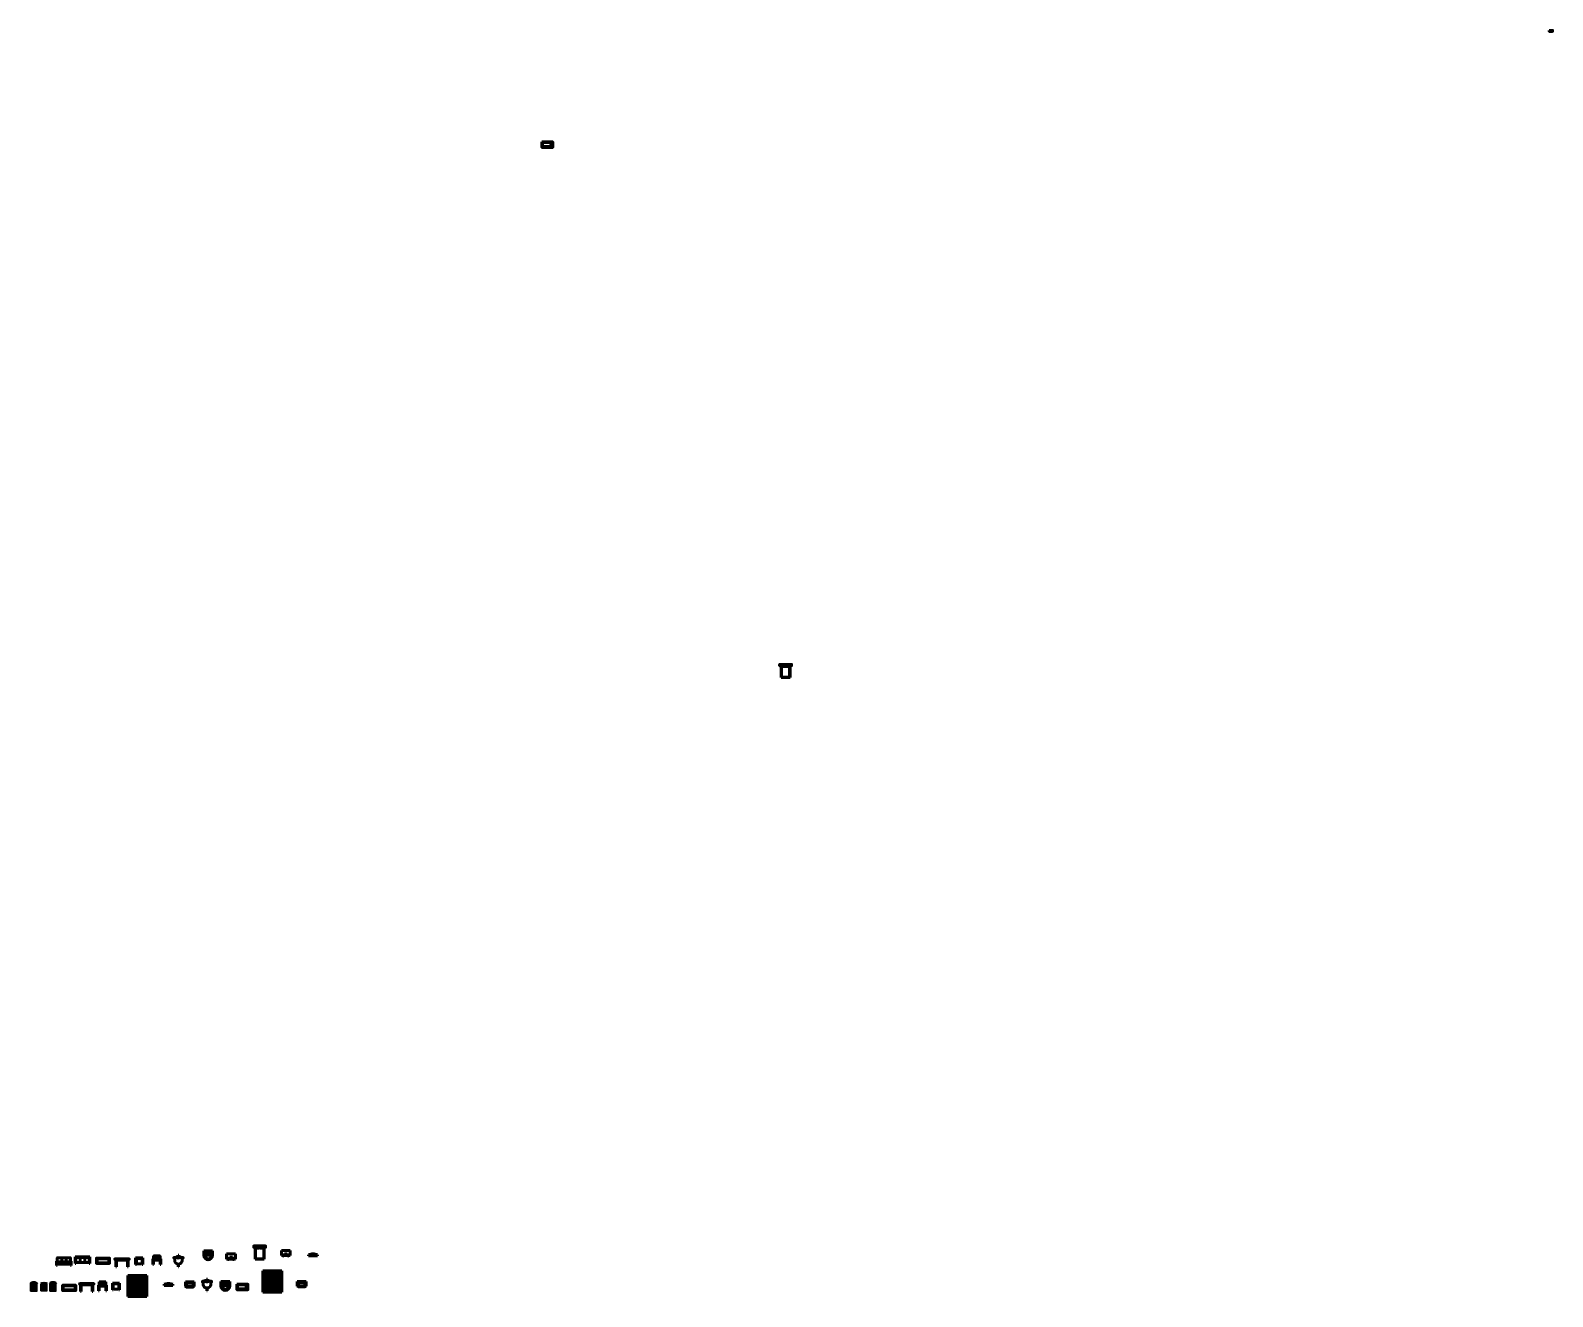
# Model space of a CAD drawing. Header units: inches. Extents: x 70 to 8404, y 29 to 6959.
import ezdxf

# ---------------------------------------------------------------- set-up
doc = ezdxf.new("R2010")
doc.units = ezdxf.units.IN
doc.header["$MEASUREMENT"] = 0
doc.linetypes.add('ACAD_ISO02W100', pattern=[15, 12, -3])

# ---------------------------------------------------------------- blocks, each defined once
blk = doc.blocks.new('window')
for p, q in [((122.6, 94.8), (122.6, 133.8)), ((122.6, 132.3), (158.6, 132.3)), ((122.6, 130.8), (158.6, 130.8)), ((122.6, 94.8), (158.6, 94.8)), ((124.6, 133.8), (156.6, 133.8)), ((124.6, 128.8), (139.6, 128.8)), ((124.6, 96.8), (124.6, 128.8)), ((124.6, 113.8), (139.6, 113.8)), ((124.6, 96.8), (139.6, 96.8)), ((126.6, 114.8), (126.6, 126.8)), ((126.6, 121), (138.6, 121)), ((126.6, 120.8), (138.6, 120.8)), ((126.8, 115), (126.8, 126.6)), ((127.6, 127.8), (137.6, 127.8)), ((127.8, 127.6), (137.4, 127.6)), ((127.8, 114), (137.4, 114)), ((132.4, 113.8), (132.4, 127.8)), ((132.6, 113.8), (132.6, 127.8)), ((138.4, 126.6), (138.4, 115)), ((138.6, 126.8), (138.6, 114.8)), ((139.6, 130.8), (139.6, 96.8)), ((141.6, 130.8), (141.6, 96.8)), ((141.6, 128.8), (156.6, 128.8)), ((141.6, 113.8), (156.6, 113.8)), ((141.6, 96.8), (156.6, 96.8)), ((142.6, 126.8), (142.6, 114.8)), ((142.6, 121), (154.6, 121)), ((142.6, 120.8), (154.6, 120.8)), ((142.6, 111.8), (142.6, 99.8)), ((142.6, 106), (154.6, 106)), ((142.6, 105.8), (154.6, 105.8)), ((142.8, 126.6), (142.8, 115)), ((142.8, 111.6), (142.8, 100)), ((143.6, 127.8), (153.6, 127.8)), ((143.6, 112.8), (153.6, 112.8)), ((143.6, 98.8), (153.6, 98.8)), ((143.8, 127.6), (153.4, 127.6)), ((143.8, 114), (153.4, 114)), ((143.8, 112.6), (153.4, 112.6)), ((143.8, 99), (153.4, 99)), ((148.4, 113.8), (148.4, 127.8)), ((148.4, 98.8), (148.4, 112.8)), ((148.6, 113.8), (148.6, 127.8)), ((148.6, 98.8), (148.6, 112.8)), ((154.4, 115), (154.4, 126.6)), ((154.4, 100), (154.4, 111.6)), ((154.6, 114.8), (154.6, 126.8)), ((154.6, 99.8), (154.6, 111.8)), ((156.6, 96.8), (156.6, 128.8)), ((158.6, 94.8), (158.6, 133.8))]:
    blk.add_line(p, q)
at = {"lineweight": 60}
for p, q in [((126.6, 99.8), (126.6, 111.8)), ((126.6, 106), (138.6, 106)), ((126.6, 105.8), (138.6, 105.8)), ((126.8, 100), (126.8, 111.6)), ((127.6, 112.8), (137.6, 112.8)), ((127.6, 98.8), (137.6, 98.8)), ((127.8, 112.6), (137.4, 112.6)), ((127.8, 99), (137.4, 99)), ((140.6, 133.8), (131.3, 139.2)), ((132.4, 98.8), (132.4, 112.8)), ((132.6, 98.8), (132.6, 112.8)), ((138.4, 111.6), (138.4, 100)), ((138.6, 111.8), (138.6, 99.8)), ((140.6, 141.4), (140.6, 133.8)), ((140.6, 133.8), (149.9, 139.2))]:
    blk.add_line(p, q, dxfattribs=at)
for centre, radius, start, end in [((140.6, 120.3), 22.5, 36.8699, 143.1301), ((140.6, 120.8), 20.6, 39.12114, 140.87886), ((127.8, 111.6), 1, 90, 180), ((127.8, 100), 1, 180, 270), ((137.4, 111.6), 1, 360, 90), ((137.4, 100), 1, 270, 360), ((137.6, 111.8), 1, 360, 90)]:
    blk.add_arc(centre, radius, start, end, dxfattribs=at)
for centre, start, end in [((127.6, 126.8), 90, 180), ((127.6, 114.8), 180, 270), ((127.6, 111.8), 90, 180), ((127.6, 99.8), 180, 270), ((127.8, 126.6), 90, 180), ((127.8, 115), 180, 270), ((137.4, 126.6), 0, 90), ((137.4, 115), 270, 0), ((137.6, 126.8), 0, 90), ((137.6, 114.8), 270, 0), ((137.6, 99.8), 270, 360), ((143.6, 126.8), 90, 180), ((143.6, 114.8), 180, 270), ((143.6, 111.8), 90, 180), ((143.6, 99.8), 180, 270), ((143.8, 126.6), 90, 180), ((143.8, 115), 180, 270), ((143.8, 111.6), 90, 180), ((143.8, 100), 180, 270), ((153.4, 126.6), 360, 90), ((153.4, 115), 270, 360), ((153.4, 111.6), 0, 90), ((153.4, 100), 270, 0), ((153.6, 126.8), 360, 90), ((153.6, 114.8), 270, 360), ((153.6, 111.8), 0, 90), ((153.6, 99.8), 270, 0)]:
    blk.add_arc(centre, 1, start, end)
blk = doc.blocks.new('window3')
at = {"lineweight": 60}
blk.add_blockref('window', (0, 0), dxfattribs=at)
blk = doc.blocks.new('window4')
at = {"lineweight": 60}
blk.add_blockref('window3', (-122.6, -94.8), dxfattribs=at)
blk = doc.blocks.new('three seater sofa')
at = {"lineweight": 60}
for p, q in [((0, 36), (80, 36)), ((0, 36), (0, 0)), ((0, 32), (80, 32)), ((0, 6), (80, 6)), ((4, 36), (4, 0)), ((28, 36), (28, 6)), ((52, 36), (52, 6)), ((76, 36), (76, 0)), ((80, 36), (80, 0))]:
    blk.add_line(p, q, dxfattribs=at)
for centre, radius, start, end in [((2, 7.6), 7.83, 255.19399, 284.80601), ((78, 5.6), 6.14, 250.99411, 289.00589)]:
    blk.add_arc(centre, radius, start, end, dxfattribs=at)
blk = doc.blocks.new('three sheter sofa2')
at = {"lineweight": 60}
for p, q in [((0, 24), (4, 24)), ((0, 0), (0, 24)), ((4, 0), (0, 0)), ((4, 41), (4, 0)), ((4, 20), (76, 20)), ((4, 18), (76, 18)), ((4, 6), (76, 6)), ((5, 42), (27, 42)), ((28, 41), (28, 20)), ((51, 42), (29, 42)), ((52, 41), (52, 20)), ((75, 42), (53, 42)), ((76, 41), (76, 0)), ((76, 24), (80, 24)), ((80, 0), (76, 0)), ((80, 24), (80, 0))]:
    blk.add_line(p, q, dxfattribs=at)
for centre, start, end in [((5, 41), 90, 180), ((27, 41), 0, 90), ((29, 41), 90, 180), ((51, 41), 0, 90), ((53, 41), 90, 180), ((75, 41), 0, 90)]:
    blk.add_arc(centre, 1, start, end, dxfattribs=at)
blk = doc.blocks.new('Dining tabile')
at = {"lineweight": 60}
blk.add_lwpolyline([(1, 29), (71, 29, -0.414214), (72, 28), (72, 0, -0.414214), (71, -1), (1, -1, -0.414214), (0, 0), (0, 28, -0.414214)], format="xyb", close=True, dxfattribs=at)
blk.add_lwpolyline([(4, 25), (68, 25), (68, 3), (4, 3)], close=True, dxfattribs=at)
blk = doc.blocks.new('dining tabile.')
at = {"lineweight": 60}
blk.add_blockref('Dining tabile', (-1, 1), dxfattribs=at)
blk = doc.blocks.new('dining tabile2')
at = {"lineweight": 60}
for p, q in [((72, 43), (-4, 43)), ((72, 40), (-4, 40)), ((0, 43), (0, 0)), ((4, 40), (4, 36)), ((4, 36), (64, 36)), ((4, 36), (4, 0)), ((64, 36), (64, 40)), ((64, 36), (64, 0)), ((68, 43), (68, 0))]:
    blk.add_line(p, q, dxfattribs=at)
for centre, radius, start, end in [((-4, 41.5), 1.5, 90, 270), ((72, 41.5), 1.5, 270, 90), ((2, 11.1), 11.2, 259.74099, 280.25901), ((66, 10), 10.2, 258.67469, 281.32531)]:
    blk.add_arc(centre, radius, start, end, dxfattribs=at)
blk = doc.blocks.new('sofa 1 seater')
at = {"lineweight": 60}
for p, q in [((0, 36.2), (40, 36.2)), ((0, 0.2), (0, 36.2)), ((40, 32.2), (0, 32.2)), ((4, 0.2), (4, 36.2)), ((10, 4.2), (30, 4.2)), ((36, 36.2), (36, 0.2)), ((40, 36.2), (40, 0.2))]:
    blk.add_line(p, q, dxfattribs=at)
for centre, radius, start, end in [((10, 10.2), 6, 180, 270), ((30, 10.2), 6, 270, 0), ((38, 4.3), 4.61, 244.31321, 295.68679), ((2, 13.7), 13.8, 261.69462, 278.30538)]:
    blk.add_arc(centre, radius, start, end, dxfattribs=at)
blk = doc.blocks.new('sofa 1 sheter 1')
at = {"lineweight": 60}
for p, q in [((0, 30), (0, 0)), ((0, 30), (4, 30)), ((0, 0), (4, 0)), ((4, 48), (4, 0)), ((4, 48), (40, 48)), ((4, 24), (40, 24)), ((6, 45), (6, 27)), ((7, 46), (37, 46)), ((7, 26), (37, 26)), ((10, 46), (10, 26)), ((14, 46), (14, 26)), ((18, 46), (18, 26)), ((22, 46), (22, 26)), ((26, 46), (26, 26)), ((30, 46), (30, 26)), ((34, 46), (34, 26)), ((38, 45), (38, 27)), ((40, 48), (40, 0)), ((40, 30), (44, 30)), ((40, 0), (44, 0)), ((44, 30), (44, 0))]:
    blk.add_line(p, q, dxfattribs=at)
for centre, start, end in [((7, 45), 90, 180), ((7, 27), 180, 270), ((37, 45), 0, 90), ((37, 27), 270, 0)]:
    blk.add_arc(centre, 1, start, end, dxfattribs=at)
blk = doc.blocks.new('WASH BASIN')
at = {"lineweight": 60}
for p, q in [((-23, 52.3), (-17, 52.3)), ((-23, 48.3), (-20, 48.3)), ((-19.4, 38.7), (-20, 48.3)), ((-1, 57.3), (-1, 64)), ((-1, 64), (3, 64)), ((-1, 50.5), (-1, 57.3)), ((-1, 15.5), (-1, 12)), ((-1, 12), (3, 12)), ((0, 12), (0, 0)), ((2, 12), (2, 0)), ((3, 57.3), (3, 64)), ((3, 50.5), (3, 57.4)), ((3, 15.5), (3, 12)), ((19, 52.3), (25, 52.3)), ((21.4, 48.3), (25, 48.3)), ((21.4, 38.7), (21.4, 48.3)), ((0, 0), (2, 0))]:
    blk.add_line(p, q, dxfattribs=at)
for centre, radius in [((-1, 49.2), 0.828), ((3, 49.4), 0.752)]:
    blk.add_circle(centre, radius, dxfattribs=at)
for centre, radius, start, end in [((-22.7, 50.3), 2.02, 98.07697, 261.92303), ((1, 36), 20.6, 172.50176, 7.49824), ((1, 22.7), 34.6, 58.66607, 121.33393), ((1, 141.6), 91.1, 258.60455, 281.39545), ((24.9, 50.3), 2.01, 274.27853, 85.72147)]:
    blk.add_arc(centre, radius, start, end, dxfattribs=at)
blk = doc.blocks.new('wash bashin')
at = {"lineweight": 60}
for p, q in [((1062.6, 464.6), (1110.6, 464.6)), ((1062.6, 464.6), (1062.6, 440.6)), ((1066.6, 460.6), (1106.6, 460.6)), ((1066.6, 460.6), (1066.6, 427.3)), ((1106.6, 460.6), (1106.6, 427.3)), ((1110.6, 464.6), (1110.6, 440.6))]:
    blk.add_line(p, q, dxfattribs=at)
for centre, radius in [((1073.8, 455.1), 2.4), ((1087.2, 434.8), 14), ((1087, 455.1), 2.4), ((1087.3, 442.7), 2.4), ((1099, 455.1), 2.4)]:
    blk.add_circle(centre, radius, dxfattribs=at)
blk.add_arc((1086.6, 440.6), 24, 180, 0, dxfattribs=at)
blk = doc.blocks.new('wash bashin1')
at = {"lineweight": 60}
blk.add_blockref('wash bashin', (-1066.6, -427.3), dxfattribs=at)
blk = doc.blocks.new('wardrob')
at = {"lineweight": 60}
for p, q in [((-7.7, 28), (40.3, 28)), ((-7.7, 0), (-7.7, 28)), ((40.3, 4), (-7.7, 4)), ((40.3, 0), (-7.7, 0)), ((-1, 0), (-1, -2.6)), ((4.2, 0), (4.2, -2.6)), ((16.3, 4), (16.3, 0)), ((26.6, 0), (26.6, -2.6)), ((31.8, 0), (31.8, -2.6)), ((40.3, 28), (40.3, 0)), ((-1, -2.6), (4.2, -2.6)), ((26.6, -2.6), (31.8, -2.6))]:
    blk.add_line(p, q, dxfattribs=at)
at = {"linetype": 'ACAD_ISO02W100', "lineweight": 60}
for p, q in [((0, 0), (-2, 0)), ((-2, 0), (5.8, 0)), ((0, 0), (1, 0)), ((1, 0), (5.7, 0)), ((5.7, 0), (5.7, 0)), ((16.3, 4), (16.3, 28))]:
    blk.add_line(p, q, dxfattribs=at)
blk = doc.blocks.new('wadrow1')
at = {"lineweight": 60}
for p, q in [((0, 116), (104, 116)), ((0, 0), (0, 116)), ((0, 112), (104, 112)), ((4, 16), (4, 112)), ((8, 108), (24, 108)), ((8, 20), (8, 108)), ((24, 108), (24, 20)), ((27, 112), (27, 16)), ((29, 112), (29, 16)), ((32, 108), (48, 108)), ((32, 108), (32, 20)), ((48, 108), (48, 20)), ((51, 112), (51, 16)), ((53, 112), (53, 16)), ((56, 108), (72, 108)), ((56, 108), (56, 20)), ((72, 108), (72, 20)), ((75, 112), (75, 16)), ((77, 112), (77, 16)), ((80, 108), (96, 108)), ((80, 108), (80, 20)), ((96, 108), (96, 20)), ((100, 112), (100, 16)), ((104, 116), (104, 0)), ((104, 16), (0, 16)), ((104, 12), (0, 12)), ((104, 0), (0, 0)), ((24, 20), (8, 20)), ((24.9, 66), (26.4, 66)), ((24.9, 66), (24.9, 54)), ((24.9, 54), (26.4, 54)), ((26.4, 66), (26.4, 54)), ((29.7, 66), (31.2, 66)), ((29.7, 66), (29.7, 54)), ((29.7, 54), (31.2, 54)), ((31.2, 66), (31.2, 54)), ((48, 20), (32, 20)), ((72, 20), (56, 20)), ((72.8, 66), (74.3, 66)), ((72.8, 66), (72.8, 54)), ((72.8, 54), (74.3, 54)), ((74.3, 66), (74.3, 54)), ((78, 66), (79.5, 66)), ((78, 66), (78, 54)), ((78, 54), (79.5, 54)), ((79.5, 66), (79.5, 54)), ((96, 20), (80, 20))]:
    blk.add_line(p, q, dxfattribs=at)
blk = doc.blocks.new('tv')
at = {"lineweight": 60}
for p, q in [((0, 6), (18, 11)), ((0, 6), (48, 6)), ((0, 0), (0, 6)), ((0, 3), (48, 3)), ((0, 0), (48, 0)), ((18, 11), (30, 11)), ((18, 6), (18, 11)), ((30, 6), (30, 11)), ((30, 11), (48, 6)), ((48, 0), (48, 6))]:
    blk.add_line(p, q, dxfattribs=at)
blk = doc.blocks.new('tv2')
at = {"lineweight": 60}
for p, q in [((-4.4, 30), (43.6, 30)), ((-4.4, 3.7), (-4.4, 30)), ((0, 0), (-4.4, 3.7)), ((-4.4, 3.7), (43.6, 3.7)), ((-1.4, 27), (40.6, 27)), ((-1.4, 6.2), (-1.4, 27)), ((-1.4, 6.2), (5.3, 0)), ((39.1, 0), (0, 0)), ((40.6, 6), (35.3, 0)), ((39.1, 0), (43.6, 4.2)), ((40.6, 27), (40.6, 6)), ((43.6, 30), (43.6, 4.2))]:
    blk.add_line(p, q, dxfattribs=at)
blk.add_lwpolyline([(1.6, 24), (37.6, 24), (37.6, 6), (1.6, 6)], close=True, dxfattribs=at)
for centre in [(13.7, 2.1), (20.7, 2.1), (27.7, 2.1)]:
    blk.add_circle(centre, 1.05, dxfattribs=at)
blk = doc.blocks.new('bed')
at = {"lineweight": 60}
for p, q in [((0, 0), (0, 72)), ((0, 72), (48, 72)), ((0, 68), (48, 68)), ((48, 0), (0, 0)), ((2, 2), (2, 68)), ((46, 2), (2, 2)), ((46, 68), (46, 2)), ((48, 72), (48, 0))]:
    blk.add_line(p, q, dxfattribs=at)
for points in [[(0, 72), (-8.7, 72), (-8.7, 64.2), (0, 64.2)], [(5.4, 65.2), (21, 65.2), (21, 59.6), (5.4, 59.6)], [(26.9, 65.2), (42.5, 65.2), (42.5, 59.6), (26.9, 59.6)], [(48, 72), (56.7, 72), (56.7, 64.2), (48, 64.2)]]:
    blk.add_lwpolyline(points, close=True, dxfattribs=at)
blk = doc.blocks.new('bath tab')
at = {"lineweight": 60}
for p, q in [((4, 8), (4, 22)), ((8, 26), (52, 26)), ((52, 4), (8, 4)), ((60, 16), (50, 16)), ((60, 14), (50, 14)), ((52, 18), (52, 12)), ((54, 18), (54, 12)), ((56, 22), (56, 8))]:
    blk.add_line(p, q, dxfattribs=at)
blk.add_lwpolyline([(0, 30), (60, 30), (60, 0), (0, 0)], close=True, dxfattribs=at)
for centre, radius, start, end in [((8, 22), 4, 90, 180), ((8, 8), 4, 180, 270), ((51.2, 15), 1.58, 140.68628, 219.31372), ((52, 22), 4, 0, 90), ((53, 16.6), 1.71, 54.12631, 125.87369), ((53, 13.2), 1.55, 229.71995, 310.28005), ((52, 8), 4, 270, 0)]:
    blk.add_arc(centre, radius, start, end, dxfattribs=at)
blk = doc.blocks.new('wind')
for p, q in [((0, 36), (36, 36)), ((0, 0), (0, 36)), ((0, 0), (36, 0)), ((2, 34), (17, 34)), ((2, 2), (2, 34)), ((2, 19), (17, 19)), ((2, 2), (17, 2)), ((3.3, 37), (32.7, 37)), ((4, 20), (4, 32)), ((4, 26.2), (16, 26.2)), ((4, 26), (16, 26)), ((4.2, 20.2), (4.2, 31.8)), ((5, 33), (15, 33)), ((5.2, 32.8), (14.8, 32.8)), ((5.2, 19.2), (14.8, 19.2)), ((9.8, 19), (9.8, 33)), ((10, 19), (10, 33)), ((15.8, 31.8), (15.8, 20.2)), ((16, 32), (16, 20)), ((17, 36), (17, 2)), ((19, 36), (19, 2)), ((19, 34), (34, 34)), ((19, 19), (34, 19)), ((19, 2), (34, 2)), ((20, 32), (20, 20)), ((20, 26.2), (32, 26.2)), ((20, 26), (32, 26)), ((20, 17), (20, 5)), ((20, 11.2), (32, 11.2)), ((20, 11), (32, 11)), ((20.2, 31.8), (20.2, 20.2)), ((20.2, 16.8), (20.2, 5.2)), ((21, 33), (31, 33)), ((21, 18), (31, 18)), ((21, 4), (31, 4)), ((21.2, 32.8), (30.8, 32.8)), ((21.2, 19.2), (30.8, 19.2)), ((21.2, 17.8), (30.8, 17.8)), ((21.2, 4.2), (30.8, 4.2)), ((25.8, 19), (25.8, 33)), ((25.8, 4), (25.8, 18)), ((26, 19), (26, 33)), ((26, 4), (26, 18)), ((31.8, 20.2), (31.8, 31.8)), ((31.8, 5.2), (31.8, 16.8)), ((32, 20), (32, 32)), ((32, 5), (32, 17)), ((34, 2), (34, 34)), ((36, 0), (36, 36))]:
    blk.add_line(p, q)
at = {"lineweight": 60}
for p, q in [((4, 5), (4, 17)), ((4, 11.2), (16, 11.2)), ((4, 11), (16, 11)), ((4.2, 5.2), (4.2, 16.8)), ((5, 18), (15, 18)), ((5, 4), (15, 4)), ((5.2, 17.8), (14.8, 17.8)), ((5.2, 4.2), (14.8, 4.2)), ((18, 37), (9.7, 39.8)), ((9.8, 4), (9.8, 18)), ((10, 4), (10, 18)), ((15.8, 16.8), (15.8, 5.2)), ((16, 17), (16, 5)), ((18, 41), (18, 37)), ((18, 37), (24.3, 40.3))]:
    blk.add_line(p, q, dxfattribs=at)
for centre, radius, start, end in [((18, 12), 30, 53.1301, 126.8699), ((18, 12), 29, 59.54969, 120.45031), ((5.2, 16.8), 1, 90, 180), ((5.2, 5.2), 1, 180, 270), ((14.8, 16.8), 1, 0, 90), ((14.8, 5.2), 1, 270, 0), ((15, 17), 1, 0, 90)]:
    blk.add_arc(centre, radius, start, end, dxfattribs=at)
for centre, start, end in [((5, 32), 90, 180), ((5, 20), 180, 270), ((5, 17), 90, 180), ((5, 5), 180, 270), ((5.2, 31.8), 90, 180), ((5.2, 20.2), 180, 270), ((14.8, 31.8), 0, 90), ((14.8, 20.2), 270, 0), ((15, 32), 0, 90), ((15, 20), 270, 0), ((15, 5), 270, 0), ((21, 32), 90, 180), ((21, 20), 180, 270), ((21, 17), 90, 180), ((21, 5), 180, 270), ((21.2, 31.8), 90, 180), ((21.2, 20.2), 180, 270), ((21.2, 16.8), 90, 180), ((21.2, 5.2), 180, 270), ((30.8, 31.8), 0, 90), ((30.8, 20.2), 270, 0), ((30.8, 16.8), 0, 90), ((30.8, 5.2), 270, 0), ((31, 32), 0, 90), ((31, 20), 270, 0), ((31, 17), 0, 90), ((31, 5), 270, 0)]:
    blk.add_arc(centre, 1, start, end)

msp = doc.modelspace()

# ---------------------------------------------------------------- linework, layer by layer
at = {"lineweight": 60}
for points in [[(8385.8, 6958.6), (8401.4, 6958.6), (8401.4, 6953), (8385.8, 6953)], [(8388.6, 6958.6), (8404.2, 6958.6), (8404.2, 6953), (8388.6, 6953)]]:
    msp.add_lwpolyline(points, close=True, dxfattribs=at)

# ---------------------------------------------------------------- block references
for name, p in [('bath tab', (2870.5, 6318.7)), ('bed', (4181.1, 3416.9)), ('sofa 1 sheter 1', (740.2, 204.3)), ('WASH BASIN', (879.5, 190.6)), ('wash bashin1', (1023.7, 240.9)), ('wardrob', (1152.3, 233.9)), ('bed', (1301.5, 233.9)), ('wardrob', (1452.4, 252.7)), ('tv', (1593.7, 251.7)), ('three sheter sofa2', (213.4, 199.1)), ('three seater sofa', (315.3, 209.7)), ('dining tabile.', (432.6, 209.5)), ('dining tabile2', (537.9, 191.9)), ('sofa 1 seater', (646.2, 204.1)), ('wadrow1', (1343.4, 53)), ('window4', (70.4, 57.3)), ('wind', (126.6, 59.6)), ('window4', (175.9, 58.1)), ('dining tabile.', (247.4, 60.8)), ('dining tabile2', (344.7, 56.5)), ('sofa 1 sheter 1', (442.4, 60.5)), ('sofa 1 seater', (518.9, 65.4)), ('wadrow1', (604.5, 28.6)), ('tv', (802.4, 89.8)), ('tv2', (923, 80)), ('WASH BASIN', (1035.9, 60)), ('wash bashin1', (1117.3, 73)), ('bath tab', (1200.7, 66.2)), ('tv2', (1535.8, 81.7))]:
    msp.add_blockref(name, p, dxfattribs=at)

doc.saveas('drawing.dxf')
